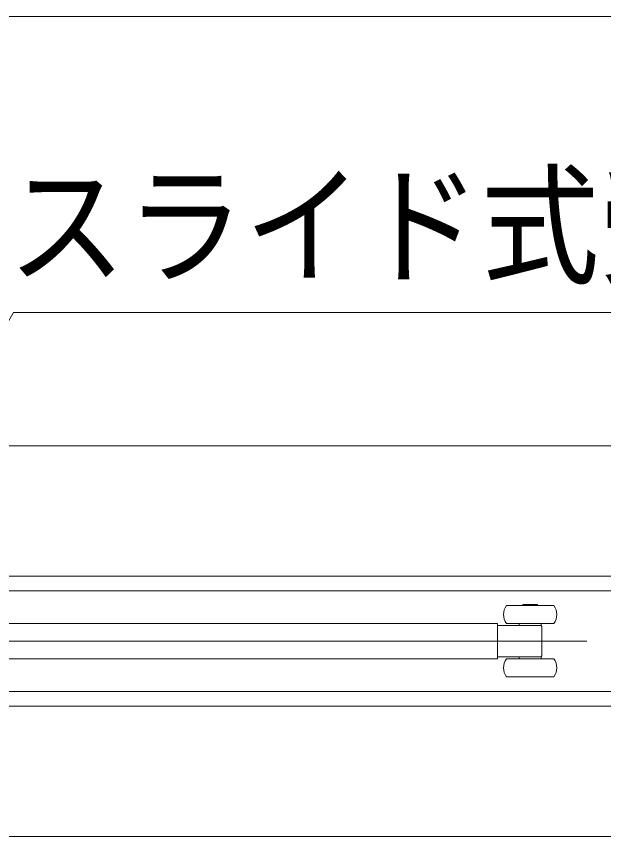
# Model space of a CAD drawing. Units: millimetres, scale not verified. Extents: x -6062 to 6062, y -3045 to 3045.
# Drawn here: x -3383.4 to -3185.1, y 1205.8 to 1482.8 of the extents above; entities that cross this region are included whole.
import ezdxf
from ezdxf.enums import TextEntityAlignment as Align

# ---------------------------------------------------------------- set-up
doc = ezdxf.new("R2010")
doc.units = ezdxf.units.MM
doc.header["$LTSCALE"] = 20
doc.layers.add('0-0_2寸法-3', color=7, linetype='Continuous', lineweight=9)
doc.layers.add('0-1_3一般', color=7, linetype='Continuous', lineweight=9)
doc.styles.add('ＭＳ ゴシック', font='')
doc.styles.get('ＭＳ ゴシック').set_extended_font_data('MS Gothic')

# ---------------------------------------------------------------- blocks, each defined once
blk = doc.blocks.new('グループ-108')
at = {"layer": '0-1_3一般'}
for p, q in [((11350, 25876.9), (-59990, 25876.9)), ((11350, 25876.9), (-59990, 25876.9)), ((-28608, 25676.9), (-28562.8, 25676.9)), ((-28562.8, 25676.9), (-28288, 25676.9)), ((-28498, 25684.9), (-28398, 25684.9)), ((-28498, 25676.9), (-28498, 25684.9)), ((-28398, 25684.9), (-28398, 25676.9)), ((-32134, 25556.9), (-28688, 25556.9)), ((-28668, 25556.9), (-28688, 25556.9)), ((-28668, 25540.2), (-28668, 25556.9)), ((-28448, 25542.9), (-28668, 25542.9)), ((-28668, 25540.2), (-28668, 25522.9)), ((-28608, 25556.9), (-28562.8, 25556.9)), ((-28562.8, 25556.9), (-28288, 25556.9)), ((-28523, 25542.9), (-28523, 25556.9)), ((-28393.9, 25542.9), (-28448, 25542.9)), ((-28379.2, 25542.9), (-28393.9, 25542.9)), ((-28373, 25542.9), (-28379.2, 25542.9)), ((-28373, 25556.9), (-28373, 25542.9)), ((-28668, 25350.9), (-28668, 25522.9)), ((-28368, 25525.5), (-28368, 25525.3)), ((-28368, 25348.4), (-28368, 25525.3)), ((-36186, 25436.9), (-28066, 25436.9)), ((-28668, 25350.9), (-28668, 25333.6)), ((-28668, 25330.9), (-28448, 25330.9)), ((-28523, 25316.9), (-28523, 25330.9)), ((-28448, 25330.9), (-28393.9, 25330.9)), ((-28373, 25330.9), (-28373, 25316.9)), ((-28368, 25344.9), (-28368, 25345)), ((-28288, 25316.9), (-28608, 25316.9)), ((-28288, 25196.9), (-28608, 25196.9)), ((11350, 24996.9), (-59990, 24996.9)), ((11350, 24116.9), (-59990, 24116.9))]:
    blk.add_line(p, q, dxfattribs=at)
for points in [[(11350, 25876.9), (11350, 26756.9), (-59990, 26756.9), (-59990, 25876.9)], [(-28368, 25528.9), (-28368, 25529), (-28368, 25529), (-28368, 25529.1), (-28368, 25529.1), (-28368, 25529.2), (-28368, 25529.2), (-28368, 25529.2), (-28368, 25529.2), (-28368, 25529.2), (-28368, 25529.2), (-28368, 25529.2), (-28368, 25529.1), (-28368, 25529.1), (-28368, 25529), (-28368, 25528.9), (-28368, 25528.9), (-28368, 25528.8), (-28368, 25528.7), (-28368, 25528.5), (-28368, 25528.4), (-28368, 25528.3), (-28368, 25528.1), (-28368, 25528), (-28368, 25527.8), (-28368, 25527.7), (-28368, 25527.5), (-28368, 25527.4), (-28368, 25527.2), (-28368, 25527.1), (-28368, 25526.9), (-28368, 25526.7), (-28368, 25526.6), (-28368, 25526.4), (-28368, 25526.3), (-28368, 25526.1), (-28368, 25526), (-28368, 25525.8), (-28368, 25525.7), (-28368, 25525.5)], [(-28688, 25316.9), (-32134, 25316.9), (-32134, 25343.9)], [(-28688, 25316.9), (-28668, 25316.9), (-28668, 25333.6)], [(-28393.9, 25330.9), (-28379.2, 25330.9), (-28373, 25330.9)], [(-28368, 25348.4), (-28368, 25348.3), (-28368, 25348.1), (-28368, 25348), (-28368, 25347.8), (-28368, 25347.7), (-28368, 25347.5), (-28368, 25347.4), (-28368, 25347.2), (-28368, 25347.1), (-28368, 25346.9), (-28368, 25346.8), (-28368, 25346.6), (-28368, 25346.4), (-28368, 25346.3), (-28368, 25346.1), (-28368, 25346), (-28368, 25345.8), (-28368, 25345.7), (-28368, 25345.5), (-28368, 25345.4), (-28368, 25345.3), (-28368, 25345.2), (-28368, 25345.1), (-28368, 25345), (-28368, 25344.9), (-28368, 25344.8), (-28368, 25344.8), (-28368, 25344.7), (-28368, 25344.7), (-28368, 25344.7), (-28368, 25344.6), (-28368, 25344.6), (-28368, 25344.6), (-28368, 25344.7), (-28368, 25344.7), (-28368, 25344.7), (-28368, 25344.8), (-28368, 25344.8), (-28368, 25344.9)], [(11350, 24116.9), (11350, 24996.9), (-59990, 24996.9), (-59990, 24116.9)]]:
    blk.add_lwpolyline(points, dxfattribs=at)
blk.add_lwpolyline([(-36002, 25096.9), (-12638, 25096.9), (-12638, 25776.9), (-36002, 25776.9)], close=True, dxfattribs=at)
for centre, radius, start, end in [((-28528, 25616.9), 100, 143.1301, 216.8699), ((-28368, 25616.9), 100, 323.1301, 36.8699), ((-28388, 25529.6), 20, 359.7497, 42.5433), ((-28388, 25344.2), 20, 315.9395, 0.249), ((-28528, 25256.9), 100, 143.1301, 216.8699), ((-28368, 25256.9), 100, 323.1301, 36.8699)]:
    blk.add_arc(centre, radius, start, end, dxfattribs=at)
blk = doc.blocks.new('グループ-109')
at = {"layer": '0-1_3一般'}
blk.add_blockref('グループ-108', (0, 0), dxfattribs=at)

msp = doc.modelspace()

# ---------------------------------------------------------------- linework, layer by layer
at = {"layer": '0-0_2寸法-3'}
for points in [[(-3553.8, 1271.76), (-3431.93, 1482.84), (-3012.7, 1482.84)], [(-3448.5, 1271.84), (-3384.41, 1382.84), (-2977.53, 1382.84)]]:
    msp.add_lwpolyline(points, dxfattribs=at)

# ---------------------------------------------------------------- block references
at = {"layer": '0-1_3一般', "xscale": 0.05, "yscale": 0.05}
msp.add_blockref('グループ-109', (-1787.5, 0), dxfattribs=at)

# ---------------------------------------------------------------- texts
at = {"layer": '0-0_2寸法-3', "style": 'ＭＳ ゴシック', "width": 0.9}
msp.add_text('スライド式受け金具', height=32.55, dxfattribs=at).set_placement((-3386.34, 1386.19), align=Align.BOTTOM_LEFT)

doc.saveas('drawing.dxf')
